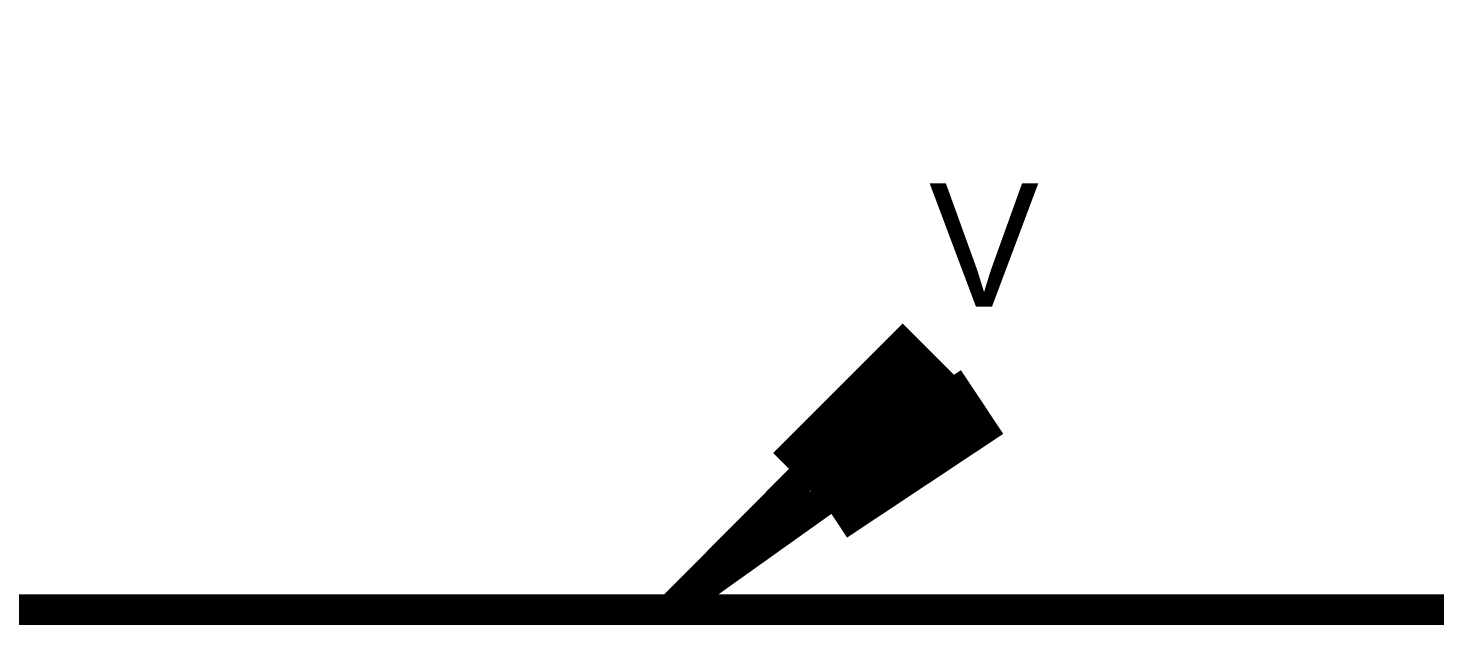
# Model space of a CAD drawing. Header units: inches. Extents: x 0 to 431, y 0 to 297.
# Drawn here: x 73.72 to 87.49, y 163.85 to 169.69 of the extents above; entities that cross this region are included whole.
import ezdxf

# ---------------------------------------------------------------- set-up
doc = ezdxf.new("R2010")
doc.units = ezdxf.units.IN
doc.layers.add('Sheet', color=255, linetype='Continuous')

msp = doc.modelspace()

# ---------------------------------------------------------------- linework, layer by layer
at = {"layer": 'Sheet'}
for points in [[(89.004, 169.54, 0.3, 0.3, 0), (89.004, 166.994, 0.3, 0.3, 0), (89.004, 164.457, 0.3, 0.3, 0), (89.004, 163.995, 0.3, 0.3, 0), (62.96, 163.995, 0.3, 0.3, 0)], [(81.275, 165.264, 0.749, 0.749, 0), (82.544, 166.532, 0.749, 0.749, 0)], [(81.527, 165.012, 0.749, 0.749, 0), (83.056, 166.028, 0.749, 0.749, 0)], [(80.007, 163.995, 0.3, 0.3, 0), (81.527, 165.524, 0.3, 0.3, 0)], [(80.007, 163.995, 0.3, 0.3, 0), (81.788, 165.264, 0.3, 0.3, 0)]]:
    msp.add_lwpolyline(points, format="xyseb", dxfattribs=at)

# ---------------------------------------------------------------- texts
msp.add_text('V', height=1.21, dxfattribs=at).set_placement((82.535, 166.961))

doc.saveas('drawing.dxf')
